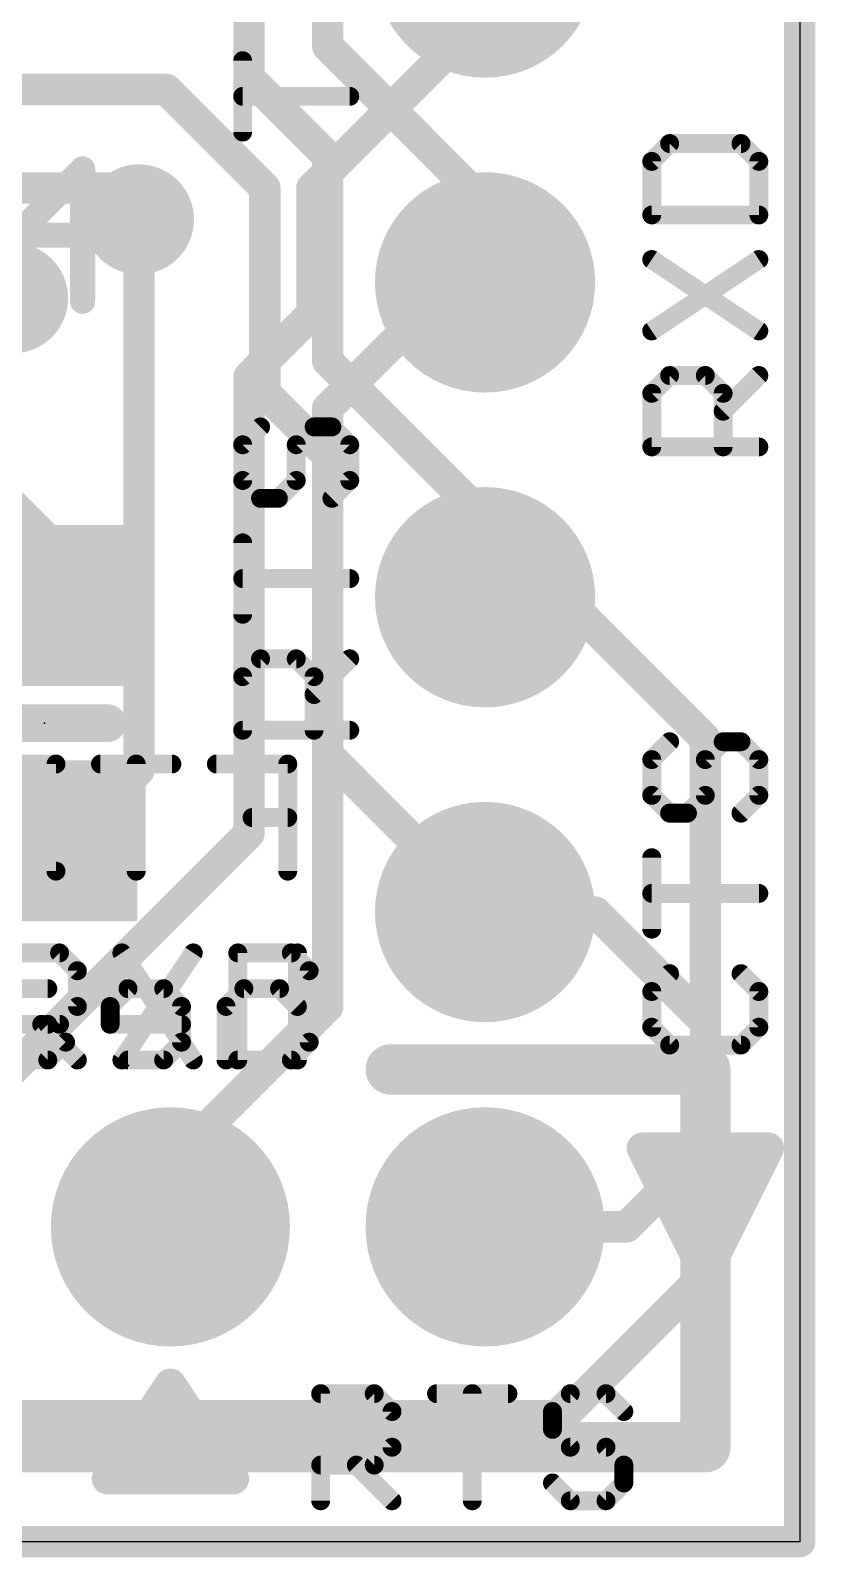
# Model space of a CAD drawing. Extents: x -0.1 to 17.9, y -0.1 to 29.2.
# Drawn here: x 11.57 to 17.91, y -0.13 to 12.19 of the extents above; entities that cross this region are included whole.
import ezdxf

# ---------------------------------------------------------------- set-up
doc = ezdxf.new("R2010")
doc.units = 0
for name, color, linetype in [('1', 12, 'CONTINUOUS'), ('16', 132, 'CONTINUOUS'), ('17', 110, 'CONTINUOUS'), ('18', 110, 'CONTINUOUS'), ('20', 53, 'CONTINUOUS'), ('21', 40, 'CONTINUOUS'), ('22', 253, 'CONTINUOUS'), ('23', 53, 'CONTINUOUS')]:
    doc.layers.add(name, color=color, linetype=linetype)

# ---------------------------------------------------------------- blocks, each defined once
blk = doc.blocks.new('ROUNDP')
at = {"const_width": 0.5}
blk.add_lwpolyline([(0, -0.25, 1), (0, 0.25, 1), (0, -0.25)], format="xyb", dxfattribs=at)
blk = doc.blocks.new('RECT')
blk.add_solid([(-0.5, -0.5), (0.5, -0.5), (-0.5, 0.5), (0.5, 0.5)])
blk = doc.blocks.new('ROUNDV')
at = {"const_width": 0.5}
blk.add_lwpolyline([(0, -0.25, 1), (0, 0.25, 1), (0, -0.25)], format="xyb", dxfattribs=at)

msp = doc.modelspace()

# ---------------------------------------------------------------- linework, layer by layer
at = {"layer": '1'}
for points, const_width in [([(17.78, 0), (17.78, 27.94)], 0.254), ([(13.97, 12.573), (13.97, 12.065)], 0.254), ([(13.335, 12.319), (13.335, 11.811)], 0.254), ([(13.97, 12.065), (15.24, 10.795)], 0.254), ([(10.14, 11.716), (12.668, 11.716)], 0.254), ([(12.668, 11.716), (13.462, 10.922)], 0.254), ([(13.335, 11.811), (13.97, 11.176)], 0.254), ([(13.97, 11.176), (13.97, 9.525)], 0.254), ([(9.767, 10.922), (12.192, 10.922)], 0.254), ([(12.192, 10.922), (12.446, 10.668)], 0.254), ([(13.462, 10.922), (13.462, 9.271)], 0.254), ([(15.24, 10.795), (15.24, 10.16)], 0.254), ([(13.97, 9.525), (15.24, 8.255)], 0.254), ([(13.462, 9.271), (13.97, 8.763)], 0.254), ([(11.684, 8.001), (10.668, 9.017)], 0.4064), ([(13.97, 8.763), (13.97, 6.35)], 0.254), ([(15.24, 8.255), (15.24, 7.62)], 0.254), ([(11.684, 7.554), (11.684, 8.001)], 0.4064), ([(15.24, 7.62), (15.875, 7.62)], 0.254), ([(15.875, 7.62), (17.018, 6.477)], 0.254), ([(17.018, 6.477), (17.018, 3.175)], 0.254), ([(13.97, 6.35), (15.24, 5.08)], 0.254), ([(10.006, 5.654), (11.684, 5.654)], 0.254), ([(17.018, 3.175), (16.383, 2.54)], 0.254), ([(16.383, 2.54), (15.24, 2.54)], 0.254), ([(0, 0), (17.78, 0)], 0.254)]:
    msp.add_lwpolyline(points, dxfattribs=dict(at, const_width=const_width))
for points, const_width in [([(14.0149, 12.1099, 1), (13.9251, 12.0201)], 0.127), ([(13.9065, 12.065, 1), (14.0335, 12.065)], 0.127), ([(12.7129, 11.7609, 1), (12.6231, 11.6711)], 0.127), ([(12.668, 11.6525, 1), (12.668, 11.7795)], 0.127), ([(13.3799, 11.8559, 1), (13.2901, 11.7661)], 0.127), ([(13.2715, 11.811, 1), (13.3985, 11.811)], 0.127), ([(14.0335, 11.176, 1), (13.9065, 11.176)], 0.127), ([(13.9251, 11.1311, 1), (14.0149, 11.2209)], 0.127), ([(12.2369, 10.9669, 1), (12.1471, 10.8771)], 0.127), ([(12.192, 10.8585, 1), (12.192, 10.9855)], 0.127), ([(13.5255, 10.922, 1), (13.3985, 10.922)], 0.127), ([(13.4171, 10.8771, 1), (13.5069, 10.9669)], 0.127), ([(15.3035, 10.795, 1), (15.1765, 10.795)], 0.127), ([(15.1951, 10.7501, 1), (15.2849, 10.8399)], 0.127), ([(12.4011, 10.6231, 1), (12.4909, 10.7129)], 0.127), ([(15.1765, 10.16, 1), (15.3035, 10.16)], 0.127), ([(14.0149, 9.5699, 1), (13.9251, 9.4801)], 0.127), ([(13.9065, 9.525, 1), (14.0335, 9.525)], 0.127), ([(13.5069, 9.3159, 1), (13.4171, 9.2261)], 0.127), ([(13.3985, 9.271, 1), (13.5255, 9.271)], 0.127), ([(14.0335, 8.763, 1), (13.9065, 8.763)], 0.127), ([(13.9251, 8.7181, 1), (14.0149, 8.8079)], 0.127), ([(15.3035, 8.255, 1), (15.1765, 8.255)], 0.127), ([(15.1951, 8.2101, 1), (15.2849, 8.2999)], 0.127), ([(11.7856, 8.001, 1), (11.5824, 8.001)], 0.2032), ([(11.6122, 7.9292, 1), (11.7558, 8.0728)], 0.2032), ([(11.5824, 7.554, 1), (11.7856, 7.554)], 0.2032), ([(15.24, 7.6835, 1), (15.24, 7.5565)], 0.127), ([(15.1765, 7.62, 1), (15.3035, 7.62)], 0.127), ([(15.9199, 7.6649, 1), (15.8301, 7.5751)], 0.127), ([(15.875, 7.5565, 1), (15.875, 7.6835)], 0.127), ([(17.0815, 6.477, 1), (16.9545, 6.477)], 0.127), ([(16.9731, 6.4321, 1), (17.0629, 6.5219)], 0.127), ([(14.0149, 6.3949, 1), (13.9251, 6.3051)], 0.127), ([(13.9065, 6.35, 1), (14.0335, 6.35)], 0.127), ([(11.684, 5.5905, 1), (11.684, 5.7175)], 0.127), ([(15.1951, 5.0351, 1), (15.2849, 5.1249)], 0.127), ([(16.9545, 3.175, 1), (17.0815, 3.175)], 0.127), ([(17.0629, 3.1301, 1), (16.9731, 3.2199)], 0.127), ([(15.24, 2.6035, 1), (15.24, 2.4765)], 0.127), ([(16.3381, 2.5849, 1), (16.4279, 2.4951)], 0.127), ([(16.383, 2.4765, 1), (16.383, 2.6035)], 0.127), ([(17.78, -0.0635, 1), (17.78, 0.0635)], 0.127), ([(17.7165, 0, 1), (17.8435, 0)], 0.127)]:
    msp.add_lwpolyline(points, format="xyb", dxfattribs=dict(at, const_width=const_width))
at = {"layer": '16', "const_width": 0.254}
for points in [[(17.78, 0), (17.78, 27.94)], [(13.843, 10.922), (15.24, 12.319)], [(13.843, 9.906), (13.843, 10.922)], [(12.446, 10.668), (12.446, 6.223)], [(13.97, 9.144), (14.986, 10.16)], [(14.986, 10.16), (15.24, 10.16)], [(13.335, 9.398), (13.843, 9.906)], [(13.335, 5.715), (13.335, 9.398)], [(13.97, 4.318), (13.97, 9.144)], [(12.446, 6.223), (11.176, 4.953)], [(10.16, 2.54), (13.335, 5.715)], [(16.129, 5.08), (15.24, 5.08)], [(17.018, 4.191), (16.129, 5.08)], [(12.7, 3.048), (13.97, 4.318)], [(17.018, 2.159), (17.018, 4.191)], [(12.7, 2.54), (12.7, 3.048)], [(15.875, 1.016), (17.018, 2.159)], [(6.604, 1.016), (15.875, 1.016)], [(0, 0), (17.78, 0)]]:
    msp.add_lwpolyline(points, dxfattribs=at)
at = {"layer": '16', "const_width": 0.127}
for points in [[(13.9065, 10.922, 1), (13.7795, 10.922)], [(13.7981, 10.9669, 1), (13.8879, 10.8771)], [(12.5095, 10.668, 1), (12.3825, 10.668)], [(14.986, 10.2235, 1), (14.986, 10.0965)], [(15.0309, 10.1151, 1), (14.9411, 10.2049)], [(15.24, 10.0965, 1), (15.24, 10.2235)], [(13.8879, 9.8611, 1), (13.7981, 9.9509)], [(13.7795, 9.906, 1), (13.9065, 9.906)], [(13.3985, 9.398, 1), (13.2715, 9.398)], [(13.2901, 9.4429, 1), (13.3799, 9.3531)], [(14.0335, 9.144, 1), (13.9065, 9.144)], [(13.9251, 9.1889, 1), (14.0149, 9.0991)], [(12.3825, 6.223, 1), (12.5095, 6.223)], [(12.4909, 6.1781, 1), (12.4011, 6.2679)], [(13.3799, 5.6701, 1), (13.2901, 5.7599)], [(13.2715, 5.715, 1), (13.3985, 5.715)], [(15.24, 5.1435, 1), (15.24, 5.0165)], [(16.1739, 5.1249, 1), (16.0841, 5.0351)], [(16.129, 5.0165, 1), (16.129, 5.1435)], [(14.0149, 4.2731, 1), (13.9251, 4.3629)], [(13.9065, 4.318, 1), (14.0335, 4.318)], [(17.0815, 4.191, 1), (16.9545, 4.191)], [(16.9731, 4.1461, 1), (17.0629, 4.2359)], [(12.7635, 3.048, 1), (12.6365, 3.048)], [(12.6551, 3.0929, 1), (12.7449, 3.0031)], [(12.6365, 2.54, 1), (12.7635, 2.54)], [(16.9545, 2.159, 1), (17.0815, 2.159)], [(17.0629, 2.1141, 1), (16.9731, 2.2039)], [(15.8301, 1.0609, 1), (15.9199, 0.9711)], [(15.875, 0.9525, 1), (15.875, 1.0795)], [(17.78, -0.0635, 1), (17.78, 0.0635)], [(17.7165, 0, 1), (17.8435, 0)]]:
    msp.add_lwpolyline(points, format="xyb", dxfattribs=at)
at = {"layer": '20'}
for p, q in [((17.78, 26.035), (17.78, 0)), ((17.78, 0), (0, 0))]:
    msp.add_line(p, q, dxfattribs=at)
at = {"layer": '21'}
for points, const_width in [([(13.2835, 11.3729), (13.2835, 11.9491)], 0.1524), ([(14.1478, 11.661), (13.2835, 11.661)], 0.1524), ([(16.7295, 11.2802), (16.5855, 11.1361)], 0.1524), ([(17.3057, 11.2802), (16.7295, 11.2802)], 0.1524), ([(17.4498, 11.1361), (17.3057, 11.2802)], 0.1524), ([(16.5855, 11.1361), (16.5855, 10.704)], 0.1524), ([(17.4498, 10.704), (17.4498, 11.1361)], 0.1524), ([(11.9912, 11.0753), (11.4574, 10.5415)], 0.2032), ([(11.9912, 10.0076), (11.9912, 11.0753)], 0.2032), ([(16.5855, 10.704), (17.4498, 10.704)], 0.1524), ([(11.4574, 10.5415), (12.1692, 10.5415)], 0.2032), ([(16.5855, 9.7684), (17.4498, 10.3447)], 0.1524), ([(16.5855, 10.3447), (17.4498, 9.7684)], 0.1524), ([(16.5855, 9.2651), (16.7295, 9.4091)], 0.1524), ([(16.7295, 9.4091), (17.0176, 9.4091)], 0.1524), ([(17.0176, 9.4091), (17.1617, 9.2651)], 0.1524), ([(17.1617, 9.121), (17.4498, 9.4091)], 0.1524), ([(16.5855, 8.8329), (16.5855, 9.2651)], 0.1524), ([(17.1617, 9.2651), (17.1617, 8.8329)], 0.1524), ([(13.4275, 8.9942), (13.2835, 8.8501)], 0.1524), ([(13.7156, 8.8501), (13.8597, 8.9942)], 0.1524), ([(13.8597, 8.9942), (14.0037, 8.9942)], 0.1524), ([(14.0037, 8.9942), (14.1478, 8.8501)], 0.1524), ([(13.2835, 8.8501), (13.2835, 8.562)], 0.1524), ([(13.7156, 8.562), (13.7156, 8.8501)], 0.1524), ([(14.1478, 8.8501), (14.1478, 8.562)], 0.1524), ([(17.4498, 8.8329), (16.5855, 8.8329)], 0.1524), ([(13.2835, 8.562), (13.4275, 8.418)], 0.1524), ([(13.5716, 8.418), (13.7156, 8.562)], 0.1524), ([(14.1478, 8.562), (14.0037, 8.418)], 0.1524), ([(13.4275, 8.418), (13.5716, 8.418)], 0.1524), ([(13.2835, 7.4824), (13.2835, 8.0587)], 0.1524), ([(14.1478, 7.7706), (13.2835, 7.7706)], 0.1524), ([(13.2835, 6.9791), (13.4275, 7.1231)], 0.1524), ([(13.4275, 7.1231), (13.7156, 7.1231)], 0.1524), ([(13.7156, 7.1231), (13.8597, 6.9791)], 0.1524), ([(13.8597, 6.835), (14.1478, 7.1231)], 0.1524), ([(13.2835, 6.5469), (13.2835, 6.9791)], 0.1524), ([(13.8597, 6.9791), (13.8597, 6.5469)], 0.1524), ([(11.176, 6.604), (12.192, 6.604)], 0.3048), ([(14.1478, 6.5469), (13.2835, 6.5469)], 0.1524), ([(16.7295, 6.4542), (16.5855, 6.3101)], 0.1524), ([(17.0176, 6.3101), (17.1617, 6.4542)], 0.1524), ([(17.1617, 6.4542), (17.3057, 6.4542)], 0.1524), ([(17.3057, 6.4542), (17.4498, 6.3101)], 0.1524), ([(16.5855, 6.3101), (16.5855, 6.022)], 0.1524), ([(17.0176, 6.022), (17.0176, 6.3101)], 0.1524), ([(17.4498, 6.3101), (17.4498, 6.022)], 0.1524), ([(16.5855, 6.022), (16.7295, 5.878)], 0.1524), ([(16.8736, 5.878), (17.0176, 6.022)], 0.1524), ([(17.4498, 6.022), (17.3057, 5.878)], 0.1524), ([(16.7295, 5.878), (16.8736, 5.878)], 0.1524), ([(16.5855, 4.9424), (16.5855, 5.5187)], 0.1524), ([(17.4498, 5.2306), (16.5855, 5.2306)], 0.1524), ([(11.3729, 4.7505), (11.8051, 4.7505)], 0.1524), ([(11.8051, 4.7505), (11.9491, 4.6065)], 0.1524), ([(12.3084, 4.7505), (12.8847, 3.8862)], 0.1524), ([(12.8847, 4.7505), (12.3084, 3.8862)], 0.1524), ([(13.244, 4.7505), (13.244, 3.8862)], 0.1524), ([(13.6761, 4.7505), (13.244, 4.7505)], 0.1524), ([(13.8202, 4.6065), (13.6761, 4.7505)], 0.1524), ([(11.9491, 4.6065), (11.9491, 4.3184)], 0.1524), ([(13.8202, 4.0303), (13.8202, 4.6065)], 0.1524), ([(16.7295, 4.5831), (16.5855, 4.4391)], 0.1524), ([(17.4498, 4.4391), (17.3057, 4.5831)], 0.1524), ([(16.5855, 4.4391), (16.5855, 4.151)], 0.1524), ([(17.4498, 4.151), (17.4498, 4.4391)], 0.1524), ([(11.9491, 4.3184), (11.8051, 4.1743)], 0.1524), ([(11.8051, 4.1743), (11.3729, 4.1743)], 0.1524), ([(11.661, 4.1743), (11.9491, 3.8862)], 0.1524), ([(16.5855, 4.151), (16.7295, 4.0069)], 0.1524), ([(17.3057, 4.0069), (17.4498, 4.151)], 0.1524), ([(13.6761, 3.8862), (13.8202, 4.0303)], 0.1524), ([(16.7295, 4.0069), (17.3057, 4.0069)], 0.1524), ([(13.244, 3.8862), (13.6761, 3.8862)], 0.1524), ([(17.526, 3.175), (16.51, 3.175)], 0.254), ([(16.51, 3.175), (17.018, 2.159)], 0.254), ([(17.018, 2.159), (17.526, 3.175)], 0.254), ([(16.5735, 3.048), (17.4625, 3.048)], 0.254), ([(16.7005, 2.794), (17.3355, 2.794)], 0.254), ([(16.8275, 2.54), (17.2085, 2.54)], 0.254), ([(16.9545, 2.286), (17.0815, 2.286)], 0.254), ([(12.7, 1.27), (12.192, 0.508)], 0.254), ([(13.208, 0.508), (12.7, 1.27)], 0.254), ([(13.9129, 0.3302), (13.9129, 1.1945)], 0.1524), ([(13.9129, 1.1945), (14.3451, 1.1945)], 0.1524), ([(14.3451, 1.1945), (14.4891, 1.0505)], 0.1524), ([(14.8484, 1.1945), (15.4247, 1.1945)], 0.1524), ([(15.1366, 0.3302), (15.1366, 1.1945)], 0.1524), ([(15.928, 1.1945), (15.784, 1.0505)], 0.1524), ([(16.2161, 1.1945), (15.928, 1.1945)], 0.1524), ([(16.3602, 1.0505), (16.2161, 1.1945)], 0.1524), ([(12.5307, 1.016), (12.8693, 1.016)], 0.254), ([(14.4891, 1.0505), (14.4891, 0.7624)], 0.1524), ([(15.784, 1.0505), (15.784, 0.9064)], 0.1524), ([(12.3613, 0.762), (13.0387, 0.762)], 0.254), ([(15.784, 0.9064), (15.928, 0.7624)], 0.1524), ([(14.4891, 0.7624), (14.3451, 0.6183)], 0.1524), ([(15.928, 0.7624), (16.2161, 0.7624)], 0.1524), ([(16.2161, 0.7624), (16.3602, 0.6183)], 0.1524), ([(12.192, 0.508), (13.208, 0.508)], 0.254), ([(12.192, 0.508), (13.208, 0.508)], 0.254), ([(14.3451, 0.6183), (13.9129, 0.6183)], 0.1524), ([(14.201, 0.6183), (14.4891, 0.3302)], 0.1524), ([(16.3602, 0.6183), (16.3602, 0.4743)], 0.1524), ([(15.928, 0.3302), (15.784, 0.4743)], 0.1524), ([(16.3602, 0.4743), (16.2161, 0.3302)], 0.1524), ([(16.2161, 0.3302), (15.928, 0.3302)], 0.1524)]:
    msp.add_lwpolyline(points, dxfattribs=dict(at, const_width=const_width))
for points, const_width in [([(13.3216, 11.9491, 1), (13.2454, 11.9491)], 0.0762), ([(13.2835, 11.6991, 1), (13.2835, 11.6229)], 0.0762), ([(14.1478, 11.6229, 1), (14.1478, 11.6991)], 0.0762), ([(13.2454, 11.3729, 1), (13.3216, 11.3729)], 0.0762), ([(16.7295, 11.3183, 1), (16.7295, 11.2421)], 0.0762), ([(16.7565, 11.2532, 1), (16.7026, 11.3071)], 0.0762), ([(17.3327, 11.3071, 1), (17.2788, 11.2532)], 0.0762), ([(17.3057, 11.2421, 1), (17.3057, 11.3183)], 0.0762), ([(16.6236, 11.1361, 1), (16.5474, 11.1361)], 0.0762), ([(17.4879, 11.1361, 1), (17.4117, 11.1361)], 0.0762), ([(12.042, 11.0753, 1), (11.9404, 11.0753)], 0.1016), ([(12.0272, 11.0394, 1), (11.9553, 11.1112)], 0.1016), ([(16.5585, 11.1631, 1), (16.6124, 11.1092)], 0.0762), ([(17.4229, 11.1092, 1), (17.4767, 11.1631)], 0.0762), ([(16.5855, 10.7421, 1), (16.5855, 10.6659)], 0.0762), ([(16.5474, 10.704, 1), (16.6236, 10.704)], 0.0762), ([(17.4117, 10.704, 1), (17.4879, 10.704)], 0.0762), ([(17.4498, 10.6659, 1), (17.4498, 10.7421)], 0.0762), ([(12.1692, 10.4907, 1), (12.1692, 10.5923)], 0.1016), ([(16.6066, 10.3764, 1), (16.5643, 10.313)], 0.0762), ([(17.4709, 10.313, 1), (17.4287, 10.3764)], 0.0762), ([(11.9404, 10.0076, 1), (12.042, 10.0076)], 0.1016), ([(16.5643, 9.8001, 1), (16.6066, 9.7367)], 0.0762), ([(17.4287, 9.7367, 1), (17.4709, 9.8001)], 0.0762), ([(16.7295, 9.4472, 1), (16.7295, 9.371)], 0.0762), ([(16.7565, 9.3822, 1), (16.7026, 9.4361)], 0.0762), ([(17.0446, 9.4361, 1), (16.9907, 9.3822)], 0.0762), ([(17.0176, 9.371, 1), (17.0176, 9.4472)], 0.0762), ([(17.4767, 9.3822, 1), (17.4229, 9.4361)], 0.0762), ([(16.5585, 9.292, 1), (16.6124, 9.2381)], 0.0762), ([(16.6236, 9.2651, 1), (16.5474, 9.2651)], 0.0762), ([(17.1998, 9.2651, 1), (17.1236, 9.2651)], 0.0762), ([(17.1347, 9.2381, 1), (17.1886, 9.292)], 0.0762), ([(17.1347, 9.148, 1), (17.1886, 9.0941)], 0.0762), ([(13.4545, 8.9672, 1), (13.4006, 9.0211)], 0.0762), ([(13.8597, 9.0323, 1), (13.8597, 8.9561)], 0.0762), ([(13.8866, 8.9672, 1), (13.8327, 9.0211)], 0.0762), ([(14.0307, 9.0211, 1), (13.9768, 8.9672)], 0.0762), ([(14.0037, 8.9561, 1), (14.0037, 9.0323)], 0.0762), ([(13.2565, 8.8771, 1), (13.3104, 8.8232)], 0.0762), ([(13.3216, 8.8501, 1), (13.2454, 8.8501)], 0.0762), ([(13.7537, 8.8501, 1), (13.6775, 8.8501)], 0.0762), ([(13.6887, 8.8771, 1), (13.7426, 8.8232)], 0.0762), ([(14.1859, 8.8501, 1), (14.1097, 8.8501)], 0.0762), ([(14.1209, 8.8232, 1), (14.1747, 8.8771)], 0.0762), ([(16.5855, 8.871, 1), (16.5855, 8.7948)], 0.0762), ([(16.5474, 8.8329, 1), (16.6236, 8.8329)], 0.0762), ([(17.1236, 8.8329, 1), (17.1998, 8.8329)], 0.0762), ([(17.4498, 8.7948, 1), (17.4498, 8.871)], 0.0762), ([(13.3104, 8.589, 1), (13.2565, 8.5351)], 0.0762), ([(13.7426, 8.5351, 1), (13.6887, 8.589)], 0.0762), ([(14.1747, 8.5351, 1), (14.1209, 8.589)], 0.0762), ([(13.2454, 8.562, 1), (13.3216, 8.562)], 0.0762), ([(13.6775, 8.562, 1), (13.7537, 8.562)], 0.0762), ([(14.1097, 8.562, 1), (14.1859, 8.562)], 0.0762), ([(13.4275, 8.4561, 1), (13.4275, 8.3799)], 0.0762), ([(13.4006, 8.391, 1), (13.4545, 8.4449)], 0.0762), ([(13.5446, 8.4449, 1), (13.5985, 8.391)], 0.0762), ([(13.5716, 8.3799, 1), (13.5716, 8.4561)], 0.0762), ([(13.9768, 8.4449, 1), (14.0307, 8.391)], 0.0762), ([(13.3216, 8.0587, 1), (13.2454, 8.0587)], 0.0762), ([(13.2835, 7.8087, 1), (13.2835, 7.7325)], 0.0762), ([(14.1478, 7.7325, 1), (14.1478, 7.8087)], 0.0762), ([(13.2454, 7.4824, 1), (13.3216, 7.4824)], 0.0762), ([(13.4275, 7.1612, 1), (13.4275, 7.085)], 0.0762), ([(13.4545, 7.0962, 1), (13.4006, 7.1501)], 0.0762), ([(13.7426, 7.1501, 1), (13.6887, 7.0962)], 0.0762), ([(13.7156, 7.085, 1), (13.7156, 7.1612)], 0.0762), ([(14.1747, 7.0962, 1), (14.1209, 7.1501)], 0.0762), ([(13.2565, 7.006, 1), (13.3104, 6.9521)], 0.0762), ([(13.3216, 6.9791, 1), (13.2454, 6.9791)], 0.0762), ([(13.8978, 6.9791, 1), (13.8216, 6.9791)], 0.0762), ([(13.8327, 6.9521, 1), (13.8866, 7.006)], 0.0762), ([(13.8327, 6.862, 1), (13.8866, 6.8081)], 0.0762), ([(12.192, 6.5278, 1), (12.192, 6.6802)], 0.1524), ([(13.2835, 6.585, 1), (13.2835, 6.5088)], 0.0762), ([(13.2454, 6.5469, 1), (13.3216, 6.5469)], 0.0762), ([(13.8216, 6.5469, 1), (13.8978, 6.5469)], 0.0762), ([(14.1478, 6.5088, 1), (14.1478, 6.585)], 0.0762), ([(16.7565, 6.4272, 1), (16.7026, 6.4811)], 0.0762), ([(17.1617, 6.4923, 1), (17.1617, 6.4161)], 0.0762), ([(17.1886, 6.4272, 1), (17.1347, 6.4811)], 0.0762), ([(17.3327, 6.4811, 1), (17.2788, 6.4272)], 0.0762), ([(17.3057, 6.4161, 1), (17.3057, 6.4923)], 0.0762), ([(16.5585, 6.3371, 1), (16.6124, 6.2832)], 0.0762), ([(16.6236, 6.3101, 1), (16.5474, 6.3101)], 0.0762), ([(17.0557, 6.3101, 1), (16.9795, 6.3101)], 0.0762), ([(16.9907, 6.3371, 1), (17.0446, 6.2832)], 0.0762), ([(17.4879, 6.3101, 1), (17.4117, 6.3101)], 0.0762), ([(17.4229, 6.2832, 1), (17.4767, 6.3371)], 0.0762), ([(16.6124, 6.049, 1), (16.5585, 5.9951)], 0.0762), ([(16.5474, 6.022, 1), (16.6236, 6.022)], 0.0762), ([(16.9795, 6.022, 1), (17.0557, 6.022)], 0.0762), ([(17.0446, 5.9951, 1), (16.9907, 6.049)], 0.0762), ([(17.4117, 6.022, 1), (17.4879, 6.022)], 0.0762), ([(17.4767, 5.9951, 1), (17.4229, 6.049)], 0.0762), ([(16.7295, 5.9161, 1), (16.7295, 5.8399)], 0.0762), ([(16.7026, 5.851, 1), (16.7565, 5.9049)], 0.0762), ([(16.8466, 5.9049, 1), (16.9005, 5.851)], 0.0762), ([(16.8736, 5.8399, 1), (16.8736, 5.9161)], 0.0762), ([(17.2788, 5.9049, 1), (17.3327, 5.851)], 0.0762), ([(16.6236, 5.5187, 1), (16.5474, 5.5187)], 0.0762), ([(16.5855, 5.2687, 1), (16.5855, 5.1925)], 0.0762), ([(17.4498, 5.1925, 1), (17.4498, 5.2687)], 0.0762), ([(16.5474, 4.9424, 1), (16.6236, 4.9424)], 0.0762), ([(11.832, 4.7775, 1), (11.7781, 4.7236)], 0.0762), ([(11.8051, 4.7124, 1), (11.8051, 4.7886)], 0.0762), ([(12.3401, 4.7717, 1), (12.2767, 4.7294)], 0.0762), ([(12.9164, 4.7294, 1), (12.853, 4.7717)], 0.0762), ([(13.2821, 4.7505, 1), (13.2059, 4.7505)], 0.0762), ([(13.244, 4.7886, 1), (13.244, 4.7124)], 0.0762), ([(13.7031, 4.7775, 1), (13.6492, 4.7236)], 0.0762), ([(13.6761, 4.7124, 1), (13.6761, 4.7886)], 0.0762), ([(11.9872, 4.6065, 1), (11.911, 4.6065)], 0.0762), ([(13.8583, 4.6065, 1), (13.7821, 4.6065)], 0.0762), ([(11.9222, 4.5795, 1), (11.9761, 4.6334)], 0.0762), ([(13.7932, 4.5795, 1), (13.8471, 4.6334)], 0.0762), ([(16.7565, 4.5562, 1), (16.7026, 4.6101)], 0.0762), ([(17.3327, 4.6101, 1), (17.2788, 4.5562)], 0.0762), ([(16.5585, 4.466, 1), (16.6124, 4.4121)], 0.0762), ([(16.6236, 4.4391, 1), (16.5474, 4.4391)], 0.0762), ([(17.4879, 4.4391, 1), (17.4117, 4.4391)], 0.0762), ([(17.4229, 4.4121, 1), (17.4767, 4.466)], 0.0762), ([(11.911, 4.3184, 1), (11.9872, 4.3184)], 0.0762), ([(11.9761, 4.2914, 1), (11.9222, 4.3453)], 0.0762), ([(11.688, 4.2013, 1), (11.6341, 4.1474)], 0.0762), ([(11.7781, 4.2013, 1), (11.832, 4.1474)], 0.0762), ([(11.8051, 4.1362, 1), (11.8051, 4.2124)], 0.0762), ([(16.6124, 4.1779, 1), (16.5585, 4.124)], 0.0762), ([(16.5474, 4.151, 1), (16.6236, 4.151)], 0.0762), ([(17.4117, 4.151, 1), (17.4879, 4.151)], 0.0762), ([(17.4767, 4.124, 1), (17.4229, 4.1779)], 0.0762), ([(13.7821, 4.0303, 1), (13.8583, 4.0303)], 0.0762), ([(13.8471, 4.0033, 1), (13.7932, 4.0572)], 0.0762), ([(16.7295, 4.045, 1), (16.7295, 3.9688)], 0.0762), ([(16.7026, 3.98, 1), (16.7565, 4.0339)], 0.0762), ([(17.2788, 4.0339, 1), (17.3327, 3.98)], 0.0762), ([(17.3057, 3.9688, 1), (17.3057, 4.045)], 0.0762), ([(11.9222, 3.8593, 1), (11.9761, 3.9131)], 0.0762), ([(12.2767, 3.9073, 1), (12.3401, 3.8651)], 0.0762), ([(12.853, 3.8651, 1), (12.9164, 3.9073)], 0.0762), ([(13.244, 3.9243, 1), (13.244, 3.8481)], 0.0762), ([(13.6492, 3.9131, 1), (13.7031, 3.8593)], 0.0762), ([(13.6761, 3.8481, 1), (13.6761, 3.9243)], 0.0762), ([(13.2059, 3.8862, 1), (13.2821, 3.8862)], 0.0762), ([(16.51, 3.2385, 1), (16.51, 3.1115)], 0.127), ([(16.5668, 3.2034, 1), (16.4532, 3.1466)], 0.127), ([(17.5828, 3.1466, 1), (17.4692, 3.2034)], 0.127), ([(17.526, 3.1115, 1), (17.526, 3.2385)], 0.127), ([(16.5735, 3.1115, 1), (16.5735, 2.9845)], 0.127), ([(17.4625, 2.9845, 1), (17.4625, 3.1115)], 0.127), ([(16.7005, 2.8575, 1), (16.7005, 2.7305)], 0.127), ([(17.3355, 2.7305, 1), (17.3355, 2.8575)], 0.127), ([(16.8275, 2.6035, 1), (16.8275, 2.4765)], 0.127), ([(17.2085, 2.4765, 1), (17.2085, 2.6035)], 0.127), ([(16.9545, 2.3495, 1), (16.9545, 2.2225)], 0.127), ([(17.0815, 2.2225, 1), (17.0815, 2.3495)], 0.127), ([(16.9612, 2.1874, 1), (17.0748, 2.1306)], 0.127), ([(16.9612, 2.1306, 1), (17.0748, 2.1874)], 0.127), ([(12.7528, 1.3052, 1), (12.6472, 1.2348)], 0.127), ([(12.7528, 1.2348, 1), (12.6472, 1.3052)], 0.127), ([(13.951, 1.1945, 1), (13.8748, 1.1945)], 0.0762), ([(13.9129, 1.2326, 1), (13.9129, 1.1564)], 0.0762), ([(14.372, 1.2215, 1), (14.3181, 1.1676)], 0.0762), ([(14.3451, 1.1564, 1), (14.3451, 1.2326)], 0.0762), ([(14.8484, 1.2326, 1), (14.8484, 1.1564)], 0.0762), ([(15.1747, 1.1945, 1), (15.0985, 1.1945)], 0.0762), ([(15.4247, 1.1564, 1), (15.4247, 1.2326)], 0.0762), ([(15.928, 1.2326, 1), (15.928, 1.1564)], 0.0762), ([(15.955, 1.1676, 1), (15.9011, 1.2215)], 0.0762), ([(16.2431, 1.2215, 1), (16.1892, 1.1676)], 0.0762), ([(16.2161, 1.1564, 1), (16.2161, 1.2326)], 0.0762), ([(12.5307, 1.0795, 1), (12.5307, 0.9525)], 0.127), ([(12.8693, 0.9525, 1), (12.8693, 1.0795)], 0.127), ([(14.5272, 1.0505, 1), (14.451, 1.0505)], 0.0762), ([(14.4622, 1.0235, 1), (14.5161, 1.0774)], 0.0762), ([(15.757, 1.0774, 1), (15.8109, 1.0235)], 0.0762), ([(15.8221, 1.0505, 1), (15.7459, 1.0505)], 0.0762), ([(16.3332, 1.0235, 1), (16.3871, 1.0774)], 0.0762), ([(12.3613, 0.8255, 1), (12.3613, 0.6985)], 0.127), ([(13.0387, 0.6985, 1), (13.0387, 0.8255)], 0.127), ([(15.8109, 0.9334, 1), (15.757, 0.8795)], 0.0762), ([(15.7459, 0.9064, 1), (15.8221, 0.9064)], 0.0762), ([(14.451, 0.7624, 1), (14.5272, 0.7624)], 0.0762), ([(14.5161, 0.7354, 1), (14.4622, 0.7893)], 0.0762), ([(15.928, 0.8005, 1), (15.928, 0.7243)], 0.0762), ([(15.9011, 0.7354, 1), (15.955, 0.7893)], 0.0762), ([(16.2431, 0.7893, 1), (16.1892, 0.7354)], 0.0762), ([(16.2161, 0.7243, 1), (16.2161, 0.8005)], 0.0762), ([(12.192, 0.5715, 1), (12.192, 0.4445)], 0.127), ([(12.192, 0.5715, 1), (12.192, 0.4445)], 0.127), ([(13.208, 0.4445, 1), (13.208, 0.5715)], 0.127), ([(13.208, 0.4445, 1), (13.208, 0.5715)], 0.127), ([(13.9129, 0.6564, 1), (13.9129, 0.5802)], 0.0762), ([(14.228, 0.6453, 1), (14.1741, 0.5914)], 0.0762), ([(14.3181, 0.6453, 1), (14.372, 0.5914)], 0.0762), ([(14.3451, 0.5802, 1), (14.3451, 0.6564)], 0.0762), ([(16.3983, 0.6183, 1), (16.3221, 0.6183)], 0.0762), ([(16.3332, 0.5914, 1), (16.3871, 0.6453)], 0.0762), ([(12.1392, 0.5432, 1), (12.2448, 0.4728)], 0.127), ([(13.1552, 0.4728, 1), (13.2608, 0.5432)], 0.127), ([(15.8109, 0.5012, 1), (15.757, 0.4473)], 0.0762), ([(16.3221, 0.4743, 1), (16.3983, 0.4743)], 0.0762), ([(16.3871, 0.4473, 1), (16.3332, 0.5012)], 0.0762), ([(14.4622, 0.3033, 1), (14.5161, 0.3571)], 0.0762), ([(15.928, 0.3683, 1), (15.928, 0.2921)], 0.0762), ([(15.9011, 0.3033, 1), (15.955, 0.3571)], 0.0762), ([(16.1892, 0.3571, 1), (16.2431, 0.3033)], 0.0762), ([(16.2161, 0.2921, 1), (16.2161, 0.3683)], 0.0762), ([(13.8748, 0.3302, 1), (13.951, 0.3302)], 0.0762), ([(15.0985, 0.3302, 1), (15.1747, 0.3302)], 0.0762)]:
    msp.add_lwpolyline(points, format="xyb", dxfattribs=dict(at, const_width=const_width))
at = {"layer": '22'}
for points, const_width in [([(11.3441, 6.2745), (11.7763, 6.2745)], 0.1524), ([(11.7763, 6.2745), (11.7763, 5.4102)], 0.1524), ([(12.7118, 6.2745), (12.1356, 6.2745)], 0.1524), ([(12.4237, 5.4102), (12.4237, 6.2745)], 0.1524), ([(13.6473, 6.2745), (13.0711, 6.2745)], 0.1524), ([(13.6473, 5.4102), (13.6473, 6.2745)], 0.1524), ([(13.6473, 5.8424), (13.3592, 5.8424)], 0.1524), ([(11.7763, 5.4102), (11.3441, 5.4102)], 0.1524), ([(13.7253, 4.7505), (13.7253, 3.8862)], 0.1524), ([(11.7102, 4.4624), (11.4221, 4.4624)], 0.1524), ([(12.3576, 4.4624), (12.2135, 4.3184)], 0.1524), ([(12.6457, 4.4624), (12.3576, 4.4624)], 0.1524), ([(12.7898, 4.3184), (12.6457, 4.4624)], 0.1524), ([(13.2931, 4.4624), (13.1491, 4.3184)], 0.1524), ([(13.5812, 4.4624), (13.2931, 4.4624)], 0.1524), ([(13.7253, 4.3184), (13.5812, 4.4624)], 0.1524), ([(12.2135, 4.3184), (12.2135, 4.1743)], 0.1524), ([(12.7898, 4.0303), (12.7898, 4.3184)], 0.1524), ([(13.1491, 4.3184), (13.1491, 3.8862)], 0.1524), ([(11.7102, 4.1743), (11.278, 4.1743)], 0.1524), ([(11.8542, 4.0303), (11.7102, 4.1743)], 0.1524), ([(12.2135, 4.1743), (12.7898, 4.1743)], 0.1524), ([(11.7102, 3.8862), (11.8542, 4.0303)], 0.1524), ([(12.6457, 3.8862), (12.7898, 4.0303)], 0.1524), ([(11.278, 3.8862), (11.7102, 3.8862)], 0.1524), ([(12.3576, 3.8862), (12.6457, 3.8862)], 0.1524), ([(17.018, 3.81), (14.478, 3.81)], 0.4064), ([(17.018, 0.762), (17.018, 3.81)], 0.4064), ([(0.762, 0.762), (17.018, 0.762)], 0.4064)]:
    msp.add_lwpolyline(points, dxfattribs=dict(at, const_width=const_width))
for points, const_width in [([(11.8144, 6.2745, 1), (11.7382, 6.2745)], 0.0762), ([(11.7763, 6.2364, 1), (11.7763, 6.3126)], 0.0762), ([(12.1356, 6.3126, 1), (12.1356, 6.2364)], 0.0762), ([(12.4618, 6.2745, 1), (12.3856, 6.2745)], 0.0762), ([(12.7118, 6.2364, 1), (12.7118, 6.3126)], 0.0762), ([(13.0711, 6.3126, 1), (13.0711, 6.2364)], 0.0762), ([(13.6854, 6.2745, 1), (13.6092, 6.2745)], 0.0762), ([(13.6473, 6.2364, 1), (13.6473, 6.3126)], 0.0762), ([(13.3592, 5.8805, 1), (13.3592, 5.8043)], 0.0762), ([(13.6473, 5.8043, 1), (13.6473, 5.8805)], 0.0762), ([(11.7382, 5.4102, 1), (11.8144, 5.4102)], 0.0762), ([(11.7763, 5.3721, 1), (11.7763, 5.4483)], 0.0762), ([(12.3856, 5.4102, 1), (12.4618, 5.4102)], 0.0762), ([(13.6092, 5.4102, 1), (13.6854, 5.4102)], 0.0762), ([(13.7634, 4.7505, 1), (13.6872, 4.7505)], 0.0762), ([(11.7102, 4.4243, 1), (11.7102, 4.5005)], 0.0762), ([(12.3576, 4.5005, 1), (12.3576, 4.4243)], 0.0762), ([(12.3845, 4.4355, 1), (12.3306, 4.4894)], 0.0762), ([(12.6726, 4.4894, 1), (12.6188, 4.4355)], 0.0762), ([(12.6457, 4.4243, 1), (12.6457, 4.5005)], 0.0762), ([(13.2931, 4.5005, 1), (13.2931, 4.4243)], 0.0762), ([(13.32, 4.4355, 1), (13.2662, 4.4894)], 0.0762), ([(13.6082, 4.4894, 1), (13.5543, 4.4355)], 0.0762), ([(13.5812, 4.4243, 1), (13.5812, 4.5005)], 0.0762), ([(12.2516, 4.3184, 1), (12.1754, 4.3184)], 0.0762), ([(12.1866, 4.3453, 1), (12.2405, 4.2914)], 0.0762), ([(12.8279, 4.3184, 1), (12.7517, 4.3184)], 0.0762), ([(12.7628, 4.2914, 1), (12.8167, 4.3453)], 0.0762), ([(13.1221, 4.3453, 1), (13.176, 4.2914)], 0.0762), ([(13.1872, 4.3184, 1), (13.111, 4.3184)], 0.0762), ([(13.6983, 4.2914, 1), (13.7522, 4.3453)], 0.0762), ([(11.7371, 4.2013, 1), (11.6832, 4.1474)], 0.0762), ([(11.7102, 4.1362, 1), (11.7102, 4.2124)], 0.0762), ([(12.2135, 4.2124, 1), (12.2135, 4.1362)], 0.0762), ([(12.1754, 4.1743, 1), (12.2516, 4.1743)], 0.0762), ([(12.7898, 4.1362, 1), (12.7898, 4.2124)], 0.0762), ([(11.8812, 4.0033, 1), (11.8273, 4.0572)], 0.0762), ([(11.8273, 4.0033, 1), (11.8812, 4.0572)], 0.0762), ([(12.7517, 4.0303, 1), (12.8279, 4.0303)], 0.0762), ([(12.8167, 4.0033, 1), (12.7628, 4.0572)], 0.0762), ([(11.6832, 3.9131, 1), (11.7371, 3.8593)], 0.0762), ([(11.7102, 3.8481, 1), (11.7102, 3.9243)], 0.0762), ([(12.3576, 3.9243, 1), (12.3576, 3.8481)], 0.0762), ([(12.6188, 3.9131, 1), (12.6726, 3.8593)], 0.0762), ([(12.6457, 3.8481, 1), (12.6457, 3.9243)], 0.0762), ([(14.478, 3.9116, 1), (14.478, 3.7084)], 0.2032), ([(17.1196, 3.81, 1), (16.9164, 3.81)], 0.2032), ([(17.018, 3.7084, 1), (17.018, 3.9116)], 0.2032), ([(13.111, 3.8862, 1), (13.1872, 3.8862)], 0.0762), ([(13.6872, 3.8862, 1), (13.7634, 3.8862)], 0.0762), ([(16.9164, 0.762, 1), (17.1196, 0.762)], 0.2032), ([(17.018, 0.6604, 1), (17.018, 0.8636)], 0.2032)]:
    msp.add_lwpolyline(points, format="xyb", dxfattribs=dict(at, const_width=const_width))
at = {"layer": '23'}
msp.add_point((11.684, 6.604), dxfattribs=at)

# ---------------------------------------------------------------- block references
at = {"layer": '1', "xscale": 1.3, "yscale": 1.5, "rotation": 90}
for p in [(11.684, 7.554), (11.684, 5.654)]:
    msp.add_blockref('RECT', p, dxfattribs=at)
at = {"layer": '17'}
for p, xscale, yscale, rotation in [((15.24, 12.7), 1.778, 1.778, 180), ((15.24, 12.7), 1.778, 1.778, 180), ((15.24, 10.16), 1.778, 1.778, 180), ((15.24, 10.16), 1.778, 1.778, 180), ((15.24, 7.62), 1.778, 1.778, 180), ((15.24, 7.62), 1.778, 1.778, 180), ((15.24, 5.08), 1.778, 1.778, 180), ((15.24, 5.08), 1.778, 1.778, 180), ((12.7, 2.54), 1.9304, 1.9304, 90), ((12.7, 2.54), 1.9304, 1.9304, 90), ((15.24, 2.54), 1.9304, 1.9304, 90), ((15.24, 2.54), 1.9304, 1.9304, 90)]:
    msp.add_blockref('ROUNDP', p, dxfattribs=dict(at, xscale=xscale, yscale=yscale, rotation=rotation))
at = {"layer": '18', "xscale": 0.889, "yscale": 0.889}
for p in [(12.446, 10.668), (12.446, 10.668), (11.43, 10.033), (11.43, 10.033)]:
    msp.add_blockref('ROUNDV', p, dxfattribs=at)

doc.saveas('drawing.dxf')
